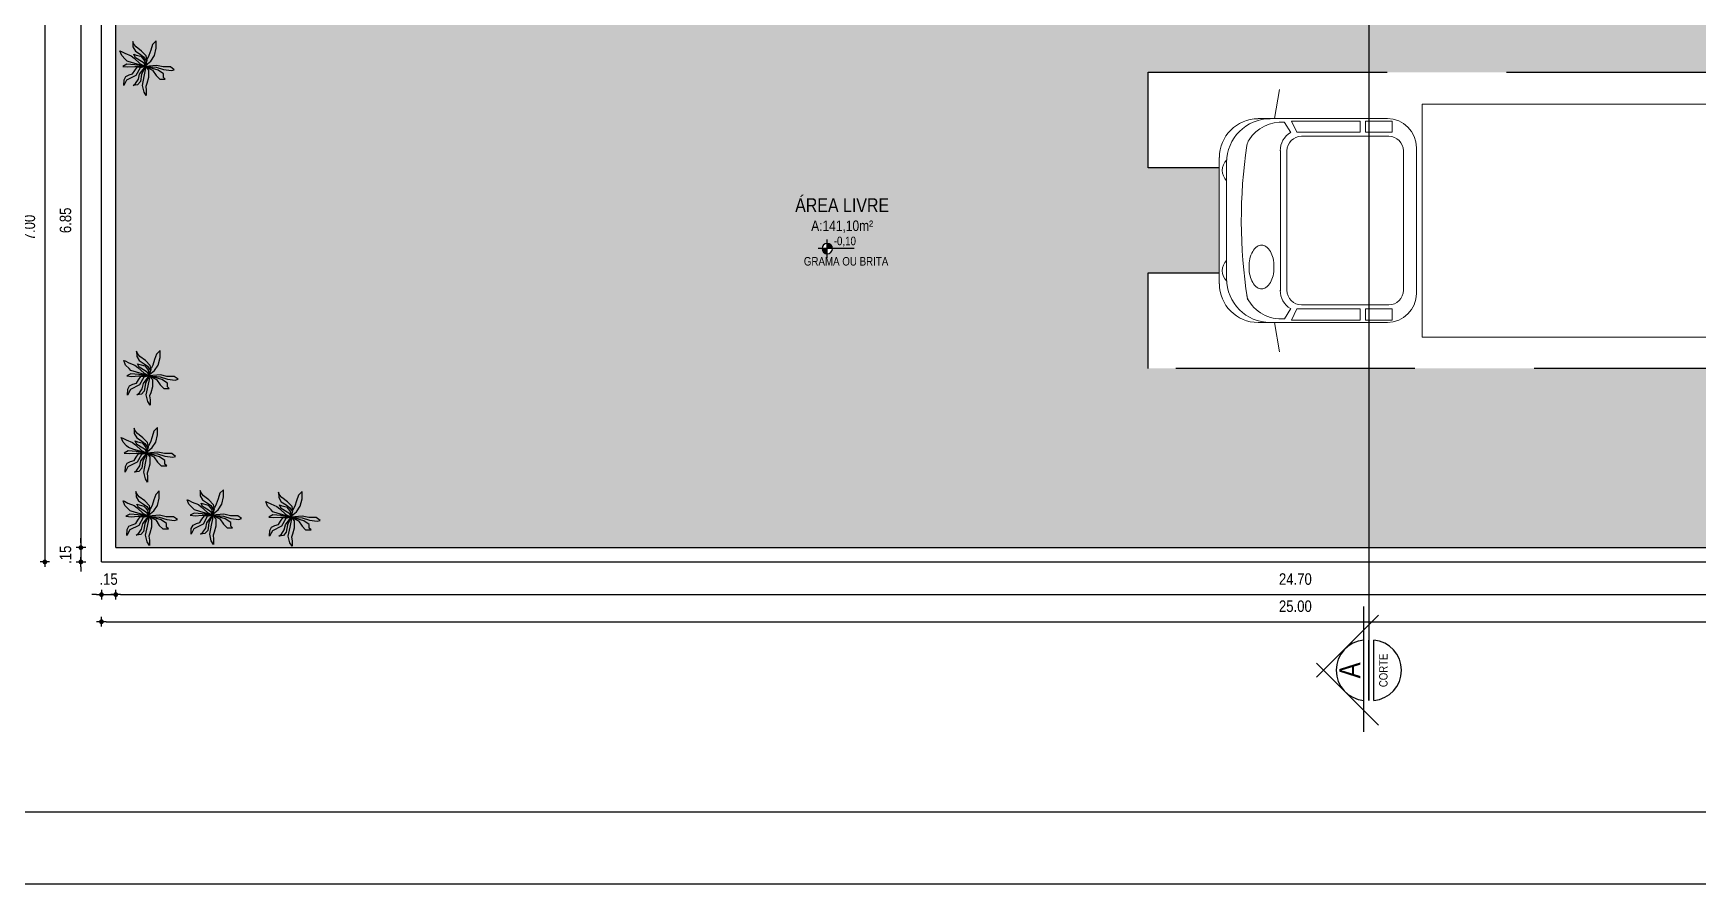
# Model space of a CAD drawing. Header units: millimetres. Extents: x 3955 to 10567, y -112 to 1797.
# Drawn here: x 5260.35 to 5277.78, y 995.98 to 1004.88 of the extents above; entities that cross this region are included whole.
import ezdxf
from ezdxf.enums import TextEntityAlignment as Align

# ---------------------------------------------------------------- set-up
doc = ezdxf.new("R2010")
doc.units = ezdxf.units.MM
doc.header["$LTSCALE"] = 20
for name, pattern in [('CONTINUO', [0]), ('DIVIDE', [1.25, 0.5, -0.25, 0, -0.25, 0, -0.25]), ('HIDDEN2', [0.1875, 0.125, -0.0625])]:
    doc.linetypes.add(name, pattern=pattern)
for name, color, linetype in [('COTA', 7, 'Continuous'), ('DIVERSOS', 1, 'Continuous'), ('E-hatch', 8, 'Continuous'), ('E-Pen-B', 5, 'Continuous'), ('E-pen-y', 2, 'Continuous'), ('E-txt-g', 3, 'Continuous'), ('LAYER1', 2, 'Continuous'), ('LAYER7', 4, 'Continuous'), ('PAREDE', 5, 'Continuous'), ('pergolado', 8, 'Continuous'), ('URBANIZACAO', 20, 'Continuous')]:
    doc.layers.add(name, color=color, linetype=linetype)
for name, color, linetype, lineweight in [('E-Lay-9', 9, 'Continuous', 9), ('E-Pen-G', 3, 'Continuous', 30), ('E-Txt-W', 7, 'Continuous', 20)]:
    doc.layers.add(name, color=color, linetype=linetype, lineweight=lineweight)
doc.styles.add('F2', font='ARIALN.TTF')
doc.styles.add('REG60', font='romans.shx', dxfattribs={"width": 0.8, "height": 0.15})
doc.styles.add('REG80', font='romans.shx', dxfattribs={"width": 0.8, "height": 0.2})
doc.dimstyles.new('ARQUITETURA', dxfattribs={"dimtxt": 0.11, "dimasz": 0.05, "dimexe": 0.1, "dimexo": 0, "dimgap": 0.1, "dimtad": 1, "dimzin": 5, "dimdsep": 46, "dimtxsty": 'F2', "dimblk": 'COTA', "dimcen": 0, "dimse1": 1, "dimse2": 1, "dimadec": 0, "dimazin": 0, "dimtfac": 2, "dimtix": 1, "dimtmove": 2, "dimatfit": 3, "dimldrblk": 'COTA', "dimfxl": 1, "dimtolj": 1, "dimtzin": 5, "dimarcsym": 0})

# ---------------------------------------------------------------- blocks, each defined once
blk = doc.blocks.new('COTA')
at = {"layer": 'COTA'}
for p, q in [((-1, 0), (1, 0)), ((0, 1), (0, -1))]:
    blk.add_line(p, q, dxfattribs=at)
at = {"layer": 'COTA', "const_width": 0.5}
blk.add_lwpolyline([(-0.25, 0, 1), (0.25, 0, 1)], format="xyb", close=True, dxfattribs=at)
blk = doc.blocks.new('*D300')
at = {"color": 0, "lineweight": -2}
blk.add_line((5260.114, 1013.298), (5260.114, 999.398), dxfattribs=at)
at = {"color": 0, "lineweight": -2, "xscale": 0.05, "yscale": 0.05, "zscale": 0.05}
for p, rotation in [((5260.114, 1013.348), 90), ((5260.114, 999.348), 270)]:
    blk.add_blockref('COTA', p, dxfattribs=dict(at, rotation=rotation))
at = {"color": 0, "insert": (5259.952, 1006.348), "char_height": 0.12, "attachment_point": 5, "rotation": 90, "style": 'F2'}
blk.add_mtext('\\A1;14.00', dxfattribs=at)
blk = doc.blocks.new('*D294')
at = {"color": 0, "lineweight": -2}
for p, q in [((5261.016, 999.006), (5260.966, 999.006)), ((5261.066, 999.006), (5261.216, 999.006)), ((5261.266, 999.006), (5261.316, 999.006))]:
    blk.add_line(p, q, dxfattribs=at)
at = {"color": 0, "lineweight": -2, "xscale": 0.05, "yscale": 0.05, "zscale": 0.05}
blk.add_blockref('COTA', (5261.066, 999.006), dxfattribs=at)
at = {"color": 0, "lineweight": -2, "xscale": 0.05, "yscale": 0.05, "zscale": 0.05, "rotation": 180}
blk.add_blockref('COTA', (5261.216, 999.006), dxfattribs=at)
at = {"color": 0, "insert": (5261.141, 999.168), "char_height": 0.12, "attachment_point": 5, "style": 'F2'}
blk.add_mtext('\\A1;.15', dxfattribs=at)
blk = doc.blocks.new('*D295')
at = {"color": 0, "lineweight": -2}
blk.add_line((5261.266, 999.006), (5285.866, 999.006), dxfattribs=at)
at = {"color": 0, "lineweight": -2, "xscale": 0.05, "yscale": 0.05, "zscale": 0.05, "rotation": 180}
blk.add_blockref('COTA', (5261.216, 999.006), dxfattribs=at)
at = {"color": 0, "lineweight": -2, "xscale": 0.05, "yscale": 0.05, "zscale": 0.05}
blk.add_blockref('COTA', (5285.916, 999.006), dxfattribs=at)
at = {"color": 0, "insert": (5273.566, 999.168), "char_height": 0.12, "attachment_point": 5, "style": 'F2'}
blk.add_mtext('\\A1;24.70', dxfattribs=at)
blk = doc.blocks.new('*D298')
at = {"color": 0, "lineweight": -2}
blk.add_line((5260.851, 1006.298), (5260.851, 999.548), dxfattribs=at)
at = {"color": 0, "lineweight": -2, "xscale": 0.05, "yscale": 0.05, "zscale": 0.05}
for p, rotation in [((5260.851, 1006.348), 90), ((5260.851, 999.498), 270)]:
    blk.add_blockref('COTA', p, dxfattribs=dict(at, rotation=rotation))
at = {"color": 0, "insert": (5260.69, 1002.923), "char_height": 0.12, "attachment_point": 5, "rotation": 90, "style": 'F2'}
blk.add_mtext('\\A1;6.85', dxfattribs=at)
blk = doc.blocks.new('*D293')
at = {"color": 0, "lineweight": -2}
for p, q in [((5260.851, 999.548), (5260.851, 999.598)), ((5260.851, 999.498), (5260.851, 999.348)), ((5260.851, 999.298), (5260.851, 999.248))]:
    blk.add_line(p, q, dxfattribs=at)
at = {"color": 0, "lineweight": -2, "xscale": 0.05, "yscale": 0.05, "zscale": 0.05}
for p, rotation in [((5260.851, 999.498), 270), ((5260.851, 999.348), 90)]:
    blk.add_blockref('COTA', p, dxfattribs=dict(at, rotation=rotation))
at = {"color": 0, "insert": (5260.69, 999.423), "char_height": 0.12, "attachment_point": 5, "rotation": 90, "style": 'F2'}
blk.add_mtext('\\A1;.15', dxfattribs=at)
blk = doc.blocks.new('*D299')
at = {"color": 0, "lineweight": -2}
blk.add_line((5260.474, 1006.298), (5260.474, 999.398), dxfattribs=at)
at = {"color": 0, "lineweight": -2, "xscale": 0.05, "yscale": 0.05, "zscale": 0.05}
for p, rotation in [((5260.474, 1006.348), 90), ((5260.474, 999.348), 270)]:
    blk.add_blockref('COTA', p, dxfattribs=dict(at, rotation=rotation))
at = {"color": 0, "insert": (5260.312, 1002.848), "char_height": 0.12, "attachment_point": 5, "rotation": 90, "style": 'F2'}
blk.add_mtext('\\A1;7.00', dxfattribs=at)
blk = doc.blocks.new('TXT-AMB75')
at = {"layer": 'E-txt-g', "style": 'REG80', "width": 0.8, "flags": 8}
blk.add_attdef('TXT', text='', height=0.2, dxfattribs=at).set_placement((0.005, 0.296), align=Align.CENTER)
at = {"layer": 'E-Txt-W', "style": 'REG60', "width": 0.8, "flags": 8}
blk.add_attdef('TXT', text='', height=0.15, dxfattribs=at).set_placement((0.005, 0.027), align=Align.CENTER)
blk = doc.blocks.new('NIVEL')
at = {"layer": 'DIVERSOS'}
h = blk.add_hatch(color=7, dxfattribs=at)
h.paths.add_polyline_path([(0, 0.137, 0.414214), (-0.137, 0), (0, 0)])
h.paths.add_polyline_path([(0, 0), (0, -0.137, 0.414214), (0.137, 0)])
at = {"layer": 'DIVERSOS', "color": 7}
for p, q in [((0.709, 0), (-0.242, 0)), ((0, 0.242), (0, -0.242))]:
    blk.add_line(p, q, dxfattribs=at)
blk.add_circle((0, 0), 0.137, dxfattribs=at)
blk = doc.blocks.new('*D325')
at = {"color": 0, "lineweight": -2}
blk.add_line((5261.116, 998.722), (5286.016, 998.722), dxfattribs=at)
at = {"color": 0, "lineweight": -2, "xscale": 0.05, "yscale": 0.05, "zscale": 0.05, "rotation": 180}
blk.add_blockref('COTA', (5261.066, 998.722), dxfattribs=at)
at = {"color": 0, "lineweight": -2, "xscale": 0.05, "yscale": 0.05, "zscale": 0.05}
blk.add_blockref('COTA', (5286.066, 998.722), dxfattribs=at)
at = {"color": 0, "insert": (5273.566, 998.884), "char_height": 0.12, "attachment_point": 5, "style": 'F2'}
blk.add_mtext('\\A1;25.00', dxfattribs=at)
blk = doc.blocks.new('Ind-cor_Hor')
at = {"layer": 'E-Pen-B', "color": 2}
blk.add_line((-0.35, 0), (0.35, 0), dxfattribs=at)
at = {"layer": 'E-Pen-G', "color": 7}
blk.add_line((-0.35, -0.058), (0.35, -0.058), dxfattribs=at)
blk.add_arc((0, -0.029), 0.351, 184.7802, 355.2198, dxfattribs=at)
at = {"layer": 'E-pen-y', "color": 2}
for p, q in [((-0.639, -0.114), (0.082, 0.607)), ((0.639, -0.114), (-0.082, 0.607)), ((-0.714, 0.058), (0.74, 0.058))]:
    blk.add_line(p, q, dxfattribs=at)
blk.add_arc((0, 0.029), 0.351, 4.7802, 175.2198, dxfattribs=at)
at = {"layer": 'E-Txt-W', "color": 2, "style": 'F2'}
blk.add_attdef('CORTE', text='', height=0.23, dxfattribs=at).set_placement((-0.001, 0.1), align=Align.CENTER)
at = {"layer": 'E-Txt-W', "color": 7, "style": 'F2'}
blk.add_attdef('PRANCHA', text='', height=0.075, dxfattribs=at).set_placement((-0.001, -0.179), align=Align.CENTER)
blk = doc.blocks.new('vegetação01')
at = {"color": 8}
for p, q in [((-0.22, 0.152), (-0.25, 0.21)), ((-0.25, 0.21), (-0.247, 0.15)), ((-0.105, 0.201), (-0.152, 0.208)), ((-0.152, 0.208), (-0.126, 0.188)), ((-0.126, 0.188), (-0.096, 0.144)), ((-0.075, 0.169), (-0.105, 0.201)), ((-0.038, 0.278), (-0.054, 0.208)), ((-0.054, 0.208), (-0.035, 0.114)), ((-0.014, 0.315), (-0.038, 0.278)), ((-0.019, 0.22), (-0.014, 0.259)), ((-0.008, 0.188), (-0.019, 0.22)), ((-0.014, 0.259), (-0.014, 0.315)), ((0.009, 0.124), (-0.008, 0.188)), ((-0.259, 0.009), (-0.206, 0.015)), ((-0.217, -0.013), (-0.259, 0.009)), ((-0.247, 0.15), (-0.229, 0.114)), ((-0.229, 0.114), (-0.194, 0.098)), ((-0.124, 0.105), (-0.22, 0.152)), ((-0.206, 0.015), (-0.135, 0.009)), ((-0.194, 0.098), (-0.157, 0.086)), ((-0.024, 0.01), (-0.158, -0.028)), ((-0.157, 0.086), (-0.136, 0.052)), ((-0.136, 0.052), (-0.11, 0.017)), ((-0.135, 0.009), (-0.024, 0.01)), ((-0.024, 0.01), (-0.133, -0.006)), ((-0.08, 0.024), (-0.124, 0.105)), ((-0.11, 0.017), (-0.024, 0.01)), ((-0.096, 0.144), (-0.084, 0.09)), ((-0.084, 0.09), (-0.024, 0.01)), ((-0.024, 0.01), (-0.08, 0.024)), ((-0.078, -0.019), (-0.024, 0.01)), ((-0.063, 0.09), (-0.075, 0.169)), ((-0.024, 0.01), (-0.063, 0.09)), ((-0.024, 0.01), (-0.038, -0.023)), ((-0.035, 0.114), (-0.021, 0.047)), ((-0.033, -0.049), (-0.024, 0.01)), ((-0.024, 0.01), (0.009, 0.049)), ((-0.024, 0.01), (0.052, 0.048)), ((0.109, 0.048), (-0.024, 0.01)), ((-0.021, 0.047), (-0.024, 0.01)), ((-0.024, 0.01), (0.09, 0.019)), ((-0.024, 0.01), (-0.005, -0.056)), ((0.093, 0), (-0.024, 0.01)), ((0.009, 0.049), (0.009, 0.124)), ((0.052, 0.048), (0.09, 0.105)), ((0.09, 0.105), (0.128, 0.143)), ((0.09, 0.019), (0.167, 0.043)), ((0.162, 0.015), (0.093, 0)), ((0.166, 0.086), (0.109, 0.048)), ((0.128, 0.143), (0.185, 0.143)), ((0.239, 0.015), (0.162, 0.015)), ((0.185, 0.143), (0.166, 0.124)), ((0.166, 0.124), (0.166, 0.086)), ((0.167, 0.043), (0.249, 0.054)), ((0.279, 0.045), (0.239, 0.015)), ((0.249, 0.054), (0.279, 0.045)), ((-0.272, -0.104), (-0.29, -0.152)), ((-0.29, -0.152), (-0.275, -0.147)), ((-0.275, -0.147), (-0.238, -0.128)), ((-0.234, -0.066), (-0.272, -0.104)), ((-0.238, -0.128), (-0.173, -0.102)), ((-0.215, -0.047), (-0.234, -0.066)), ((-0.133, -0.006), (-0.217, -0.013)), ((-0.158, -0.028), (-0.215, -0.047)), ((-0.173, -0.102), (-0.143, -0.077)), ((-0.154, -0.194), (-0.129, -0.15)), ((-0.129, -0.081), (-0.145, -0.117)), ((-0.145, -0.117), (-0.121, -0.109)), ((-0.143, -0.077), (-0.078, -0.019)), ((-0.066, -0.043), (-0.129, -0.081)), ((-0.129, -0.15), (-0.077, -0.117)), ((-0.121, -0.109), (-0.071, -0.096)), ((-0.063, -0.15), (-0.121, -0.194)), ((-0.077, -0.117), (-0.042, -0.092)), ((-0.071, -0.096), (-0.052, -0.073)), ((-0.038, -0.023), (-0.066, -0.043)), ((-0.014, -0.1), (-0.063, -0.15)), ((-0.052, -0.073), (-0.033, -0.049)), ((-0.042, -0.092), (-0.014, -0.051)), ((-0.014, -0.051), (-0.019, -0.004)), ((-0.019, -0.004), (0.033, -0.047)), ((-0.005, -0.056), (-0.014, -0.1)), ((0.014, -0.104), (-0.005, -0.066)), ((0.033, -0.162), (0.014, -0.104)), ((0.033, -0.047), (0.071, -0.104)), ((0.052, -0.219), (0.033, -0.162)), ((0.071, -0.104), (0.09, -0.181)), ((-0.156, -0.25), (-0.154, -0.194)), ((-0.145, -0.224), (-0.156, -0.25)), ((-0.121, -0.194), (-0.145, -0.224)), ((0.09, -0.257), (0.052, -0.219)), ((0.09, -0.181), (0.09, -0.257))]:
    blk.add_line(p, q, dxfattribs=at)

msp = doc.modelspace()

# ---------------------------------------------------------------- hatches: boundary and pattern name
at = {"layer": 'E-hatch'}
h = msp.add_hatch(dxfattribs=at)
h.set_pattern_fill('GRASS', color=256, scale=0.005, angle=180, style=0)
h.set_pattern_definition([(270, (0, 0), (0.0898025, -0.0898025), [0.0238125, -0.1557925]), (225, (0, 0), (0.0898025612, -0.0898025612), [0.0238125, -0.1031875]), (315, (0, 0), (0.0898025612, 0.0898025612), [0.0238125, -0.1031875])])
h.paths.add_polyline_path([(5272.026, 1004.473), (5284.177, 1004.473, -0.02427), (5284.166, 1004.643), (5284.166, 1004.643), (5284.166, 1004.673), (5285.916, 1004.673), (5285.916, 1006.348), (5272.466, 1006.348), (5272.466, 1005.348), (5272.436, 1005.348), (5272.436, 1005.348, -0.435466), (5271.566, 1006.348), (5261.216, 1006.348), (5261.216, 999.498), (5285.916, 999.498), (5285.916, 1001.173), (5284.166, 1001.173), (5284.166, 1001.203), (5284.168, 1001.203, -0.022534), (5284.193, 1001.373), (5272.026, 1001.373), (5272.026, 1002.373), (5272.769, 1002.373), (5272.769, 1003.472), (5272.026, 1003.472)])
h.paths.add_polyline_path([(5268.72, 1002.628, -1), (5268.61, 1002.628, -1)], flags=16)
h.paths.add_polyline_path([(5272.436, 1005.348), (5272.436, 1006.348), (5271.566, 1006.348, 0.435466)], flags=17)
h.paths.add_polyline_path([(5271.84, 1006.106), (5271.84, 1006.286), (5272.211, 1006.286), (5272.211, 1006.106)], flags=16)
h.paths.add_polyline_path([(5282.212, 1003.472), (5282.212, 1002.373), (5284.727, 1002.373, -0.176763), (5285.916, 1002.917, -0.206463), (5284.64, 1003.472)], flags=17)
h.paths.add_polyline_path([(5284.64, 1003.472, 0.206463), (5285.916, 1002.917, -0.019694), (5286.066, 1002.923), (5286.066, 1003.472)])
h.paths.add_polyline_path([(5284.727, 1002.373), (5286.066, 1002.373), (5286.066, 1002.923, -0.021384), (5285.916, 1002.917, 0.176763)])
h.paths.add_polyline_path([(5285.625, 1002.597), (5285.625, 1002.777), (5285.996, 1002.777), (5285.996, 1002.597)], flags=16)
h.paths.add_polyline_path([(5286.066, 1004.473), (5286.066, 1004.673), (5285.916, 1004.673), (5285.916, 1004.643), (5284.166, 1004.643, 0.02427), (5284.177, 1004.473)])
h.paths.add_polyline_path([(5285.916, 1001.203), (5285.916, 1001.173), (5286.066, 1001.173), (5286.066, 1001.373), (5284.193, 1001.373, 0.022534), (5284.168, 1001.203)])
h.paths.add_polyline_path([(5261.022, 1006.035), (5261.253, 1006.035), (5261.253, 1006.264), (5261.022, 1006.264)], flags=9)
h.paths.add_polyline_path([(5262.491, 1006.035), (5262.792, 1006.035), (5262.792, 1006.264), (5262.491, 1006.264)], flags=24)
h.paths.add_polyline_path([(5264.022, 1006.035), (5264.253, 1006.035), (5264.253, 1006.264), (5264.022, 1006.264)], flags=24)
h.paths.add_polyline_path([(5265.566, 1006.035), (5265.866, 1006.035), (5265.866, 1006.264), (5265.566, 1006.264)], flags=24)
h.paths.add_polyline_path([(5267.172, 1006.035), (5267.403, 1006.035), (5267.403, 1006.264), (5267.172, 1006.264)], flags=24)
h.paths.add_polyline_path([(5267.812, 1006.035), (5268.112, 1006.035), (5268.112, 1006.264), (5267.812, 1006.264)], flags=24)
h.paths.add_polyline_path([(5268.522, 1006.035), (5268.753, 1006.035), (5268.753, 1006.264), (5268.522, 1006.264)], flags=24)
h.paths.add_polyline_path([(5269.162, 1006.035), (5269.462, 1006.035), (5269.462, 1006.264), (5269.162, 1006.264)], flags=24)
h.paths.add_polyline_path([(5275.748, 1006.03), (5276.076, 1006.03), (5276.076, 1006.28), (5275.748, 1006.28)], flags=24)
h.paths.add_polyline_path([(5276.412, 1006.03), (5276.663, 1006.03), (5276.663, 1006.28), (5276.412, 1006.28)], flags=24)
h.paths.add_polyline_path([(5282.127, 1006.03), (5282.455, 1006.03), (5282.455, 1006.28), (5282.127, 1006.28)], flags=24)
h.paths.add_polyline_path([(5285.562, 1006.03), (5285.813, 1006.03), (5285.813, 1006.28), (5285.562, 1006.28)], flags=24)
h.paths.add_polyline_path([(5285.787, 1006.03), (5286.038, 1006.03), (5286.038, 1006.28), (5285.787, 1006.28)], flags=9)
h.paths.add_polyline_path([(5274.905, 1006.176), (5274.905, 1006.427), (5274.655, 1006.427), (5274.655, 1006.176)], flags=9)
h.paths.add_polyline_path([(5276.986, 1006.294), (5276.986, 1006.545), (5276.737, 1006.545), (5276.737, 1006.294)], flags=9)
h.paths.add_polyline_path([(5272.522, 1006.035), (5272.753, 1006.035), (5272.753, 1006.264), (5272.522, 1006.264)], flags=24)
h.paths.add_polyline_path([(5273.803, 1006.03), (5274.131, 1006.03), (5274.131, 1006.28), (5273.803, 1006.28)], flags=24)
h.paths.add_polyline_path([(5275.162, 1006.03), (5275.413, 1006.03), (5275.413, 1006.28), (5275.162, 1006.28)], flags=24)
h.paths.add_polyline_path([(5269.862, 1006.03), (5270.113, 1006.03), (5270.113, 1006.28), (5269.862, 1006.28)], flags=24)
h.paths.add_polyline_path([(5271.153, 1006.03), (5271.481, 1006.03), (5271.481, 1006.28), (5271.153, 1006.28)], flags=24)
h.paths.add_polyline_path([(5277.553, 1006.03), (5277.881, 1006.03), (5277.881, 1006.28), (5277.553, 1006.28)], flags=24)
h.paths.add_polyline_path([(5278.762, 1006.03), (5279.013, 1006.03), (5279.013, 1006.28), (5278.762, 1006.28)], flags=24)
h.paths.add_polyline_path([(5268.283, 1002.963), (5269.359, 1002.963), (5269.359, 1003.238), (5268.283, 1003.238)], flags=24)
h.paths.add_polyline_path([(5268.464, 1002.758), (5269.178, 1002.758), (5269.178, 1002.955), (5268.464, 1002.955)], flags=24)
h.paths.add_polyline_path([(5268.397, 1002.425), (5269.327, 1002.425), (5269.327, 1002.563), (5268.397, 1002.563)], flags=24)
h.paths.add_polyline_path([(5268.706, 1002.618), (5268.992, 1002.618), (5268.992, 1002.779), (5268.706, 1002.779)], flags=24)
h.paths.add_polyline_path([(5271.859, 1006.105), (5272.16, 1006.105), (5272.16, 1006.282), (5271.859, 1006.282)], flags=24)
h.paths.add_polyline_path([(5285.645, 1002.599), (5285.945, 1002.599), (5285.945, 1002.772), (5285.645, 1002.772)], flags=8)

# ---------------------------------------------------------------- linework, layer by layer
at = {"color": 2, "linetype": 'DIVIDE'}
msp.add_line((5274.335, 1031.239), (5274.335, 997.899), dxfattribs=at)
at = {"color": 2}
msp.add_lwpolyline([(5238.391, 995.98), (5304.268, 995.98), (5304.268, 1040.53), (5238.391, 1040.53)], close=True, dxfattribs=at)
at = {"color": 1}
msp.add_lwpolyline([(5240.266, 1039.78), (5303.518, 1039.78), (5303.518, 996.73), (5240.266, 996.73)], close=True, dxfattribs=at)
at = {"layer": 'E-Lay-9', "color": 8, "linetype": 'CONTINUO'}
for p, q in [((5273.346, 1003.988), (5273.4, 1004.294)), ((5274.895, 1004.14), (5282.212, 1004.14)), ((5274.895, 1001.702), (5274.895, 1004.14)), ((5273.176, 1003.988), (5274.529, 1003.988)), ((5273.517, 1003.842), (5273.452, 1003.949)), ((5274.243, 1003.962), (5273.525, 1003.962)), ((5273.525, 1003.962), (5273.581, 1003.846)), ((5274.243, 1003.846), (5274.243, 1003.962)), ((5274.578, 1003.962), (5274.3, 1003.962)), ((5274.3, 1003.962), (5274.3, 1003.846)), ((5274.578, 1003.846), (5274.578, 1003.962)), ((5273.581, 1003.846), (5274.243, 1003.846)), ((5273.63, 1003.803), (5274.545, 1003.803)), ((5274.3, 1003.846), (5274.578, 1003.846)), ((5272.769, 1002.26), (5272.769, 1003.581)), ((5273.41, 1003.654), (5273.41, 1002.187)), ((5273.478, 1002.191), (5273.478, 1003.651)), ((5274.697, 1002.191), (5274.697, 1003.651)), ((5274.834, 1002.159), (5274.834, 1003.683)), ((5272.846, 1002.311), (5272.846, 1003.53)), ((5273.517, 1002), (5273.452, 1001.893)), ((5273.525, 1001.879), (5273.581, 1001.996)), ((5273.581, 1001.996), (5274.243, 1001.996)), ((5273.63, 1002.039), (5274.545, 1002.039)), ((5274.243, 1001.996), (5274.243, 1001.879)), ((5274.3, 1001.879), (5274.3, 1001.996)), ((5274.3, 1001.996), (5274.578, 1001.996)), ((5274.578, 1001.996), (5274.578, 1001.879)), ((5273.176, 1001.854), (5274.529, 1001.854)), ((5273.346, 1001.854), (5273.4, 1001.548)), ((5274.243, 1001.879), (5273.525, 1001.879)), ((5274.578, 1001.879), (5274.3, 1001.879)), ((5274.895, 1001.702), (5282.212, 1001.702))]:
    msp.add_line(p, q, dxfattribs=at)
msp.add_lwpolyline([(5273.212, 1002.664, 0.15854), (5273.166, 1002.649, 0.106465), (5273.119, 1002.597, 0.07162), (5273.089, 1002.519, 0.071565), (5273.081, 1002.435, 0.057969), (5273.092, 1002.342, 0.07162), (5273.119, 1002.272, 0.106465), (5273.166, 1002.22, 0.15854), (5273.212, 1002.205, 0.15854), (5273.257, 1002.22, 0.106465), (5273.304, 1002.272, 0.07162), (5273.332, 1002.342, 0.057969), (5273.342, 1002.435, 0.057969), (5273.332, 1002.527, 0.07162), (5273.304, 1002.597, 0.106465), (5273.257, 1002.649, 0.15854)], format="xyb", close=True, dxfattribs=at)
for centre, radius, start, end in [((5273.176, 1003.581), 0.406, 90, 180), ((5273.303, 1003.53), 0.457, 90, 180), ((5273.419, 1003.549), 0.402, 85.2278, 147.2096), ((5274.529, 1003.683), 0.305, 360, 90), ((5273.209, 1003.684), 0.152, 147.2096, 171.4226), ((5273.63, 1003.651), 0.223, 120.7075, 180), ((5273.63, 1003.651), 0.152, 90, 180), ((5274.545, 1003.651), 0.152, 360, 90), ((5272.954, 1003.446), 0.153, 134.4871, 225.1562), ((5278.267, 1002.921), 5.267, 171.4226, 188.8918), ((5272.954, 1002.396), 0.153, 134.8438, 225.5129), ((5273.176, 1002.26), 0.406, 180, 270), ((5273.303, 1002.311), 0.457, 180, 270), ((5273.63, 1002.191), 0.223, 180, 239.2925), ((5273.63, 1002.191), 0.152, 180, 270), ((5274.529, 1002.159), 0.305, 270, 360), ((5274.545, 1002.191), 0.152, 270, 0), ((5273.209, 1002.158), 0.152, 188.5774, 212.7904), ((5273.419, 1002.293), 0.402, 207.6368, 274.7722)]:
    msp.add_arc(centre, radius, start, end, dxfattribs=at)
at = {"layer": 'PAREDE', "color": 5, "linetype": 'Continuous'}
for p, q in [((5261.066, 999.348), (5261.066, 1013.348)), ((5261.216, 999.498), (5261.216, 1006.348)), ((5261.216, 999.498), (5285.916, 999.498)), ((5261.066, 999.348), (5286.066, 999.348)), ((5261.066, 999.348), (5286.066, 999.348))]:
    msp.add_line(p, q, dxfattribs=at)
at = {"layer": 'PAREDE', "linetype": 'Continuous'}
msp.add_line((5261.216, 999.498), (5264.066, 999.498), dxfattribs=at)
at = {"layer": 'pergolado', "linetype": 'HIDDEN2'}
for points in [[(5272.769, 1003.472), (5272.026, 1003.472), (5272.026, 1004.473), (5286.066, 1004.473), (5286.066, 1003.472), (5282.212, 1003.472)], [(5282.212, 1002.373), (5286.066, 1002.373), (5286.066, 1001.373), (5272.026, 1001.373), (5272.026, 1002.373), (5272.769, 1002.373)]]:
    msp.add_lwpolyline(points, dxfattribs=at)

# ---------------------------------------------------------------- block references
ref = msp.add_blockref('TXT-AMB75', (5268.817, 1002.793), dxfattribs=dict(xscale=0.7290000000000001, yscale=0.7290000000000001, zscale=0.7290000000000001))
ref.add_attrib('TXT', 'ÁREA LIVRE', dxfattribs={"layer": 'E-txt-g', "color": 2, "height": 0.1458, "style": 'F2'}).set_placement((5268.821, 1003.009), align=Align.CENTER)
ref.add_attrib('TXT', 'A:141,10m²', dxfattribs={"layer": 'E-Txt-W', "height": 0.1094, "style": 'F2'}).set_placement((5268.821, 1002.812), align=Align.CENTER)
ref = msp.add_blockref('Ind-cor_Hor', (5274.335, 998.214), dxfattribs=dict(xscale=0.9008534374780003, yscale=0.9008534374780003, zscale=0.9008534374780003, rotation=89.99999999999999))
ref.add_attrib('CORTE', 'A', dxfattribs={"layer": 'E-Txt-W', "height": 0.219, "rotation": 90, "style": 'F2'}).set_placement((5274.245, 998.213), align=Align.CENTER)
ref.add_attrib('PRANCHA', 'CORTE', dxfattribs={"layer": 'E-Txt-W', "height": 0.0875, "rotation": 90, "style": 'F2'}).set_placement((5274.531, 998.213), align=Align.CENTER)
at = {"layer": 'LAYER7', "color": 7, "linetype": 'Continuous', "xscale": -0.3985866620477118, "yscale": 0.3985866620477118, "zscale": 0.3985866620477118, "rotation": 180}
msp.add_blockref('NIVEL', (5268.665, 1002.628), dxfattribs=at)
at = {"layer": 'URBANIZACAO', "xscale": -1, "rotation": 180}
for p in [(5261.55, 1004.544), (5261.59, 1001.305), (5261.564, 1000.497), (5261.582, 999.836), (5262.254, 999.847), (5263.076, 999.827)]:
    msp.add_blockref('vegetação01', p, dxfattribs=at)

# ---------------------------------------------------------------- texts
at = {"layer": 'LAYER1', "color": 7, "linetype": 'Continuous', "style": 'F2'}
for s, height, p in [('-0,10', 0.0891, (5268.733, 1002.752)), ('GRAMA OU BRITA', 0.08906, (5268.42, 1002.539))]:
    msp.add_text(s, height=height, dxfattribs=at).set_placement(p, align=Align.TOP_LEFT)

# ---------------------------------------------------------------- dimensions: what is measured, and where the dimension line sits
at = {"color": 4}
for base, p1, p2, picture, middle in [((5260.114, 999.348), (5261.066, 1013.348), (5261.066, 999.348), '*D300', (5259.952, 1006.348)), ((5260.474, 999.348), (5261.066, 1006.348), (5261.066, 999.348), '*D299', (5260.312, 1002.848)), ((5260.851, 999.498), (5261.216, 1006.348), (5261.216, 999.498), '*D298', (5260.69, 1002.923)), ((5260.851, 999.348), (5261.216, 999.498), (5261.066, 999.348), '*D293', (5260.69, 999.423))]:
    dim = msp.add_linear_dim(base=base, p1=p1, p2=p2, angle=90, dimstyle='ARQUITETURA', override={"dimtxt": 0.12, "dimfxl": 0.1, "dimfxlon": 1}, dxfattribs=at)
    dim.commit()
    dim.dimension.update_dxf_attribs({"geometry": picture, "text_midpoint": middle})
for base, p1, p2, picture, middle in [((5261.216, 999.006), (5261.066, 999.348), (5261.216, 999.498), '*D294', (5261.141, 999.168)), ((5285.916, 999.006), (5261.216, 999.498), (5285.916, 999.498), '*D295', (5273.566, 999.168)), ((5286.066, 998.722), (5261.066, 999.348), (5286.066, 999.348), '*D325', (5273.566, 998.884))]:
    dim = msp.add_linear_dim(base=base, p1=p1, p2=p2, dimstyle='ARQUITETURA', override={"dimtxt": 0.12, "dimfxl": 0.1, "dimfxlon": 1}, dxfattribs=at)
    dim.commit()
    dim.dimension.update_dxf_attribs({"geometry": picture, "text_midpoint": middle})

doc.saveas('drawing.dxf')
